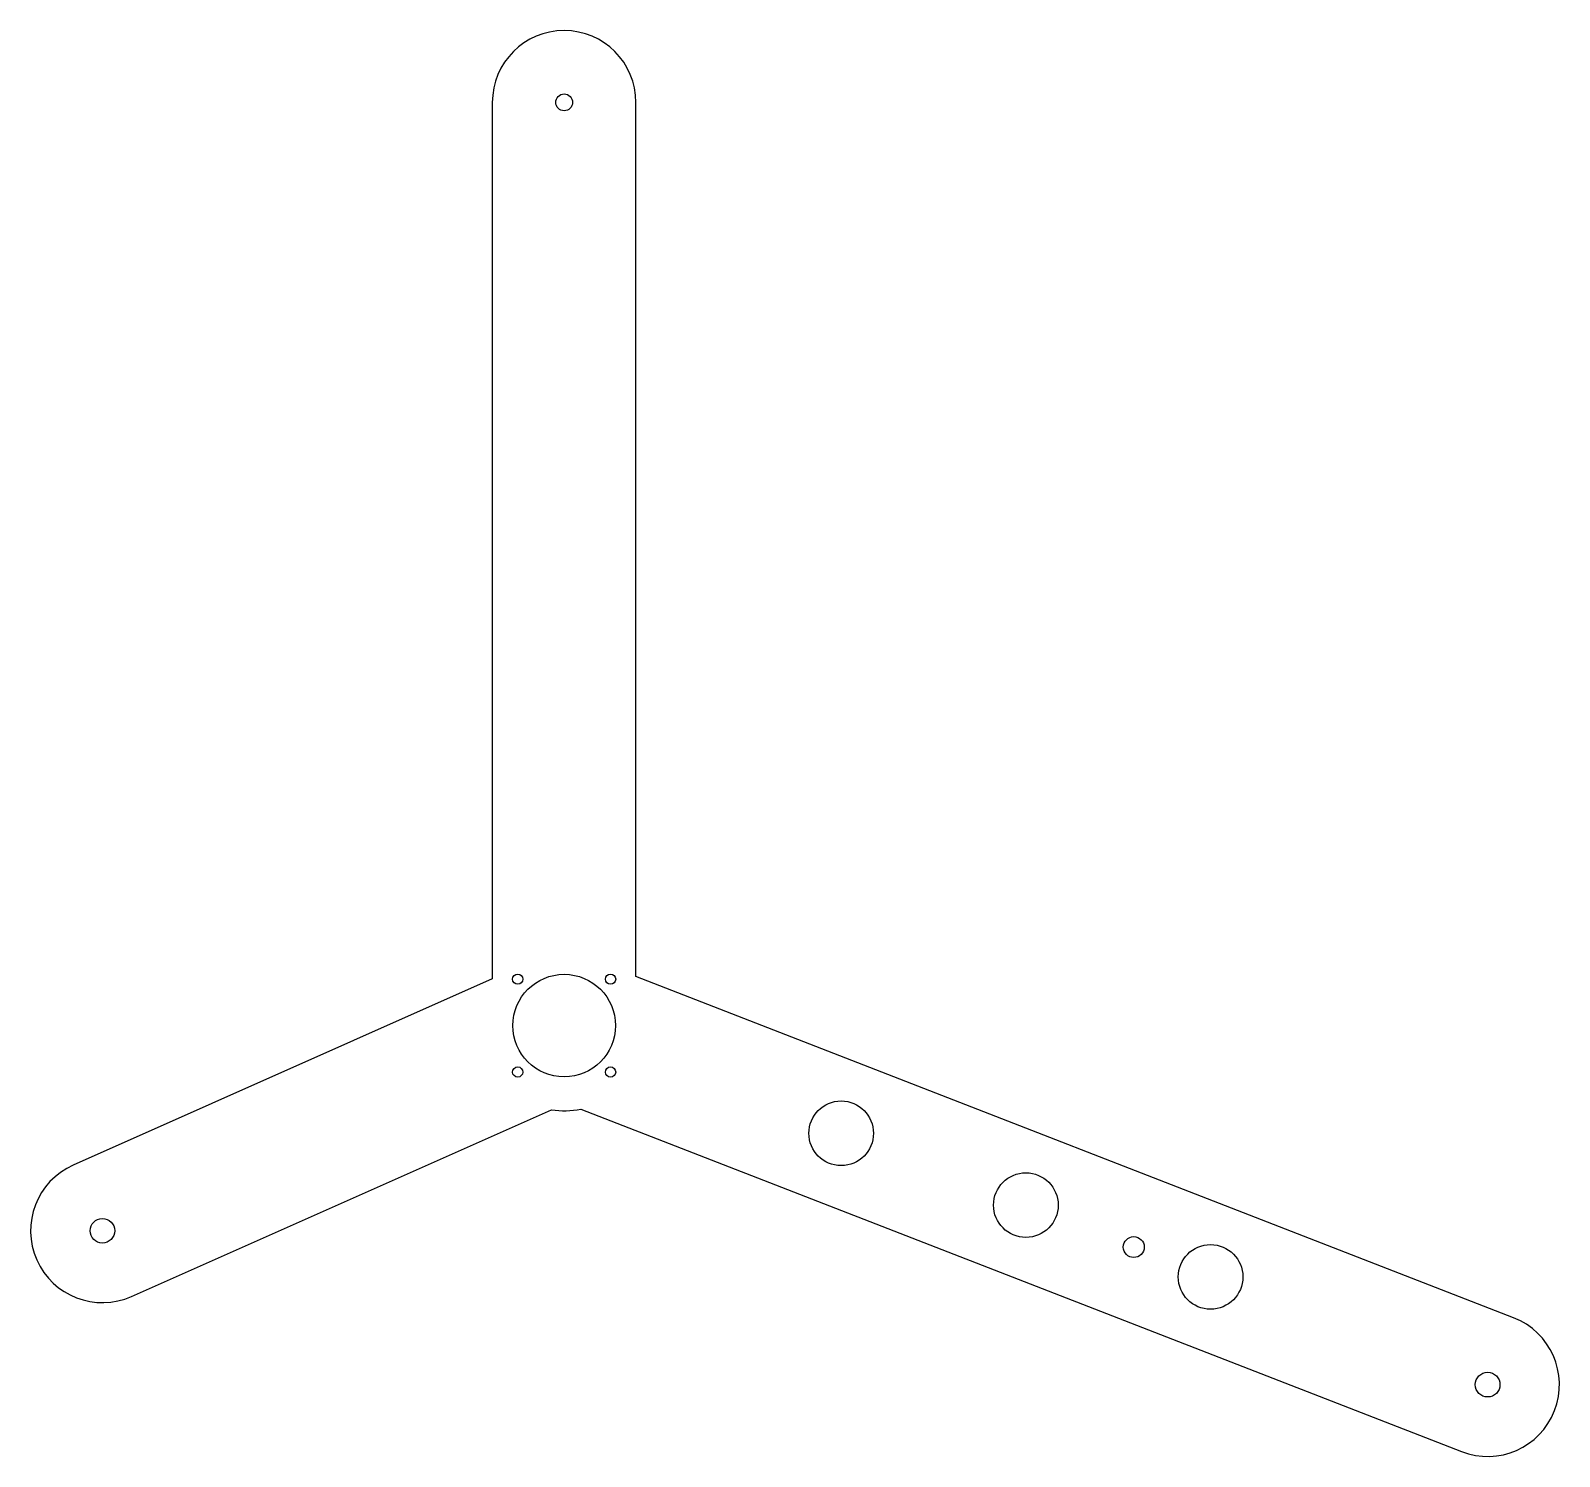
# Model space of a CAD drawing. Header units: millimetres. Extents: x -260 to 485, y 90 to 785.
import ezdxf

# ---------------------------------------------------------------- set-up
doc = ezdxf.new("R2010")
doc.units = ezdxf.units.MM

msp = doc.modelspace()

# ---------------------------------------------------------------- linework, layer by layer
for p, q in [((-35, 750, 6), (-35, 322.75, 6)), ((35, 323.94, 6), (35, 750, 6)), ((-35, 322.75, 6), (-239.21, 231.98, 6)), ((462.69, 157.62, 6), (35, 323.94, 6)), ((-210.79, 168.02, 6), (-6.16, 258.96, 6)), ((8.1, 259.3, 6), (437.31, 92.38, 6))]:
    msp.add_line(p, q)
for centre, radius in [((0, 750, 6), 4.1), ((-22.63, 322.63, 6), 2.5), ((0, 300, 6), 25), ((22.63, 322.63, 6), 2.5), ((-22.63, 277.37, 6), 2.5), ((22.63, 277.37, 6), 2.5), ((135, 247.5, 6), 15.75), ((225, 212.5, 6), 15.75), ((-225, 200, 6), 5.99), ((277.58, 192.05, 6), 5.1), ((315, 177.5, 6), 15.75), ((450, 125, 6), 6.03)]:
    msp.add_circle(centre, radius)
for centre, radius, start, end in [((0, 750, 6), 35, 0, 180), ((0, 300, 6), 41.5, 261.46057, 281.25141), ((-225, 200, 6), 35, 113.96249, 293.96249), ((450, 125, 6), 35, -111.25051, 68.74949)]:
    msp.add_arc(centre, radius, start, end)

doc.saveas('drawing.dxf')
